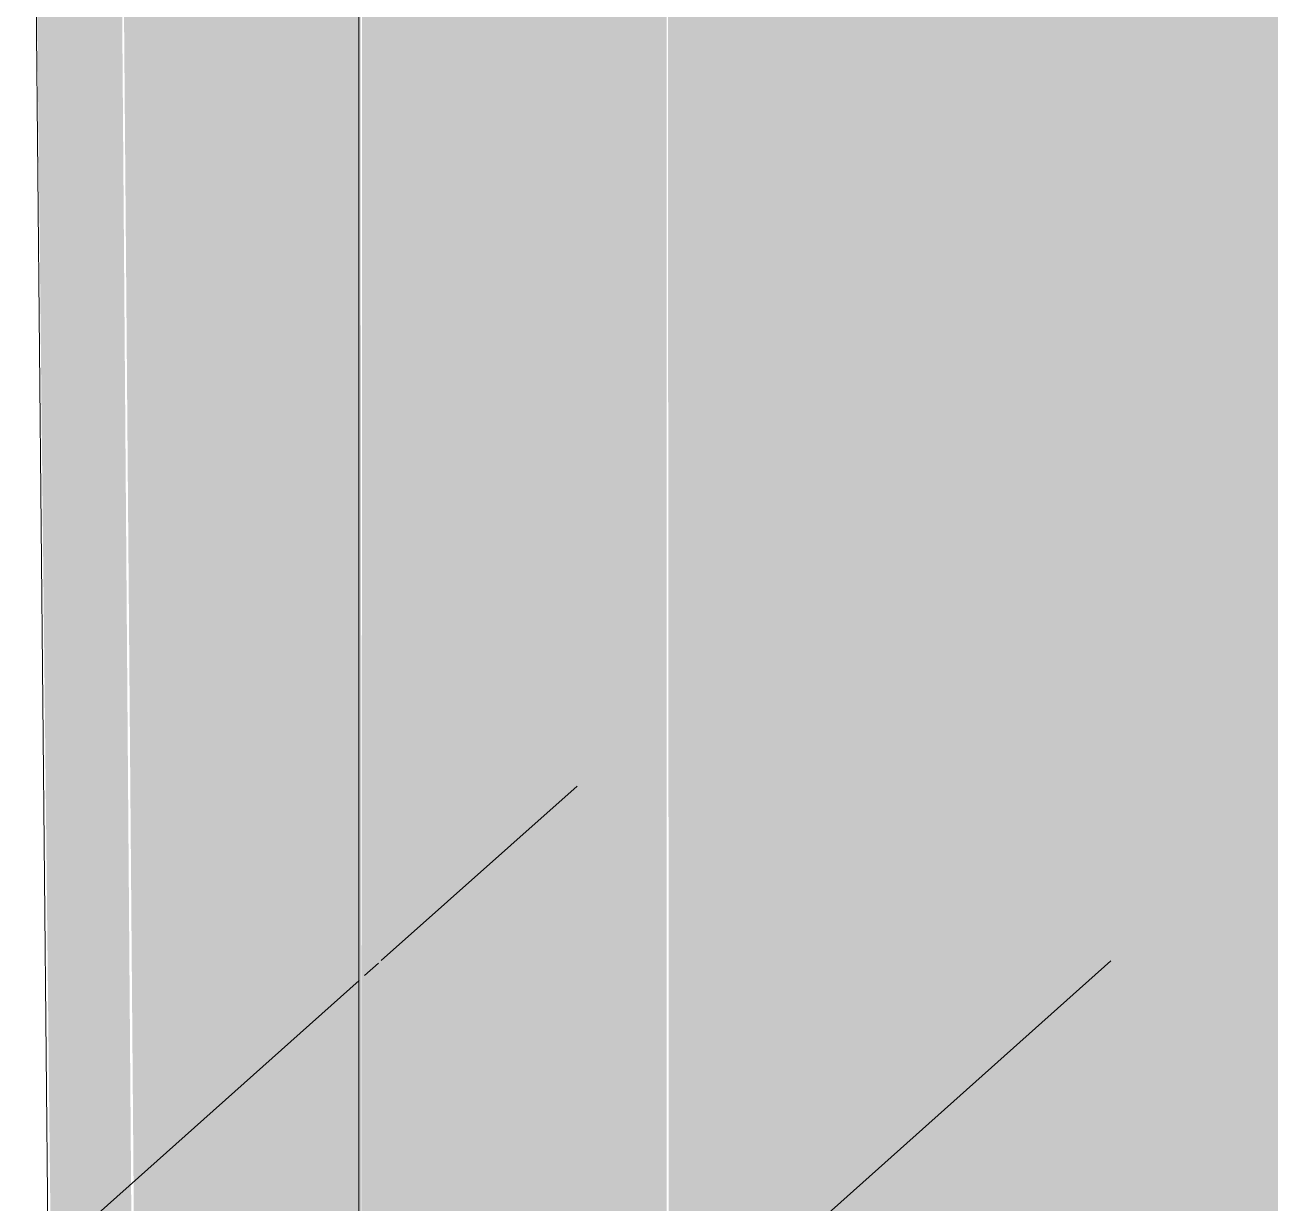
# Model space of a CAD drawing. Header units: metres. Extents: x 1.1 to 88.1, y -3.7 to 23.8.
# Drawn here: x 85.2962 to 85.4179, y 12.2539 to 12.369 of the extents above; entities that cross this region are included whole.
import ezdxf

# ---------------------------------------------------------------- set-up
doc = ezdxf.new("R2010")
doc.units = ezdxf.units.M
doc.layers.add('001_Dark_1 10', color=7, linetype='Continuous', lineweight=5)
doc.layers.add('P-SANR-FIXT', color=7, linetype='Continuous', lineweight=5)
doc.layers.add('1095_ARQ_BASE_dwg', color=7, linetype='Continuous', lineweight=5, true_color=0x767676)

# ---------------------------------------------------------------- blocks, each defined once
blk = doc.blocks.new('1095_ARQ_BASE_dwg-4006143-3D_DT_02')
at = {"layer": '001_Dark_1 10', "color": 7, "true_color": 0xf0eeec}
for p, q in [((-1.56389, 12.29465), (-1.58301, 12.2776)), ((-1.58329, 12.27735), (-1.58464, 12.27615)), ((-1.51173, 12.27757), (-1.54552, 12.24743))]:
    blk.add_line(p, q, dxfattribs=at)
at = {"layer": '001_Dark_1 10', "color": 254, "true_color": 0xdad8d7}
blk.add_line((-1.58519, 12.27566), (-1.6154, 12.24871), dxfattribs=at)
blk = doc.blocks.new('UT_Bacia com caixa acoplada - UT_Bacia com caixa acoplada-3248018-3D_DT_02')
at = {"layer": 'P-SANR-FIXT', "true_color": 0xf4f2f0, "transparency": 33554598}
for points in [[(-1.58489, 12.22631), (-1.55816, 12.2501), (-1.55816, 12.51099), (-1.58489, 12.48734), (-1.58489, 12.22995)], [(-1.55816, 12.24986), (-1.55729, 12.25027), (-1.55513, 12.25035), (-1.55513, 12.51139), (-1.55714, 12.51139), (-1.55816, 12.51099), (-1.55816, 12.25009)], [(-1.27244, 12.20111), (-1.27244, 12.42067), (-1.41755, 12.46724), (-1.42115, 12.46494), (-1.42506, 12.46343), (-1.43086, 12.46237), (-1.43498, 12.46212), (-1.44033, 12.46258), (-1.44501, 12.46368), (-1.44935, 12.46562), (-1.45255, 12.46821), (-1.45413, 12.47071), (-1.45461, 12.47298), (-1.45461, 12.47913), (-1.55513, 12.51139), (-1.55492, 12.25035), (-1.5542, 12.25022), (-1.50244, 12.23385), (-1.46838, 12.264), (-1.27265, 12.20118)], [(-1.6071, 12.20868), (-1.60912, 12.4745), (-1.61623, 12.48117), (-1.61758, 12.48734), (-1.61691, 12.39545), (-1.615, 12.22184), (-1.61379, 12.21496), (-1.60824, 12.20975)], [(-1.58519, 12.22604), (-1.58489, 12.22631), (-1.58517, 12.48663), (-1.58519, 12.48648), (-1.58519, 12.22972)], [(-1.6057, 12.20789), (-1.5852, 12.22603), (-1.5852, 12.46099), (-1.609, 12.47438), (-1.60683, 12.20853), (-1.60608, 12.2081)], [(-1.58519, 12.31784), (-1.58517, 12.31784), (-1.58519, 12.44298)]]:
    blk.add_hatch(color=7, dxfattribs=at).paths.add_polyline_path(points)
at = {"layer": 'P-SANR-FIXT'}
blk.add_line((-1.61784, 12.48664), (-1.61528, 12.22004), dxfattribs=at)
at = {"layer": 'P-SANR-FIXT', "color": 253, "true_color": 0x9e9d9c}
blk.add_line((-1.5852, 12.46099), (-1.5852, 12.21173), dxfattribs=at)

msp = doc.modelspace()

# ---------------------------------------------------------------- block references
at = {"layer": '1095_ARQ_BASE_dwg', "color": 253, "true_color": 0xaaaaaa}
msp.add_blockref('1095_ARQ_BASE_dwg-4006143-3D_DT_02', (86.91404, 0), dxfattribs=at)
at = {"layer": 'P-SANR-FIXT', "color": 254, "true_color": 0xe9e8e8}
msp.add_blockref('UT_Bacia com caixa acoplada - UT_Bacia com caixa acoplada-3248018-3D_DT_02', (86.91404, 0), dxfattribs=at)

doc.saveas('drawing.dxf')
